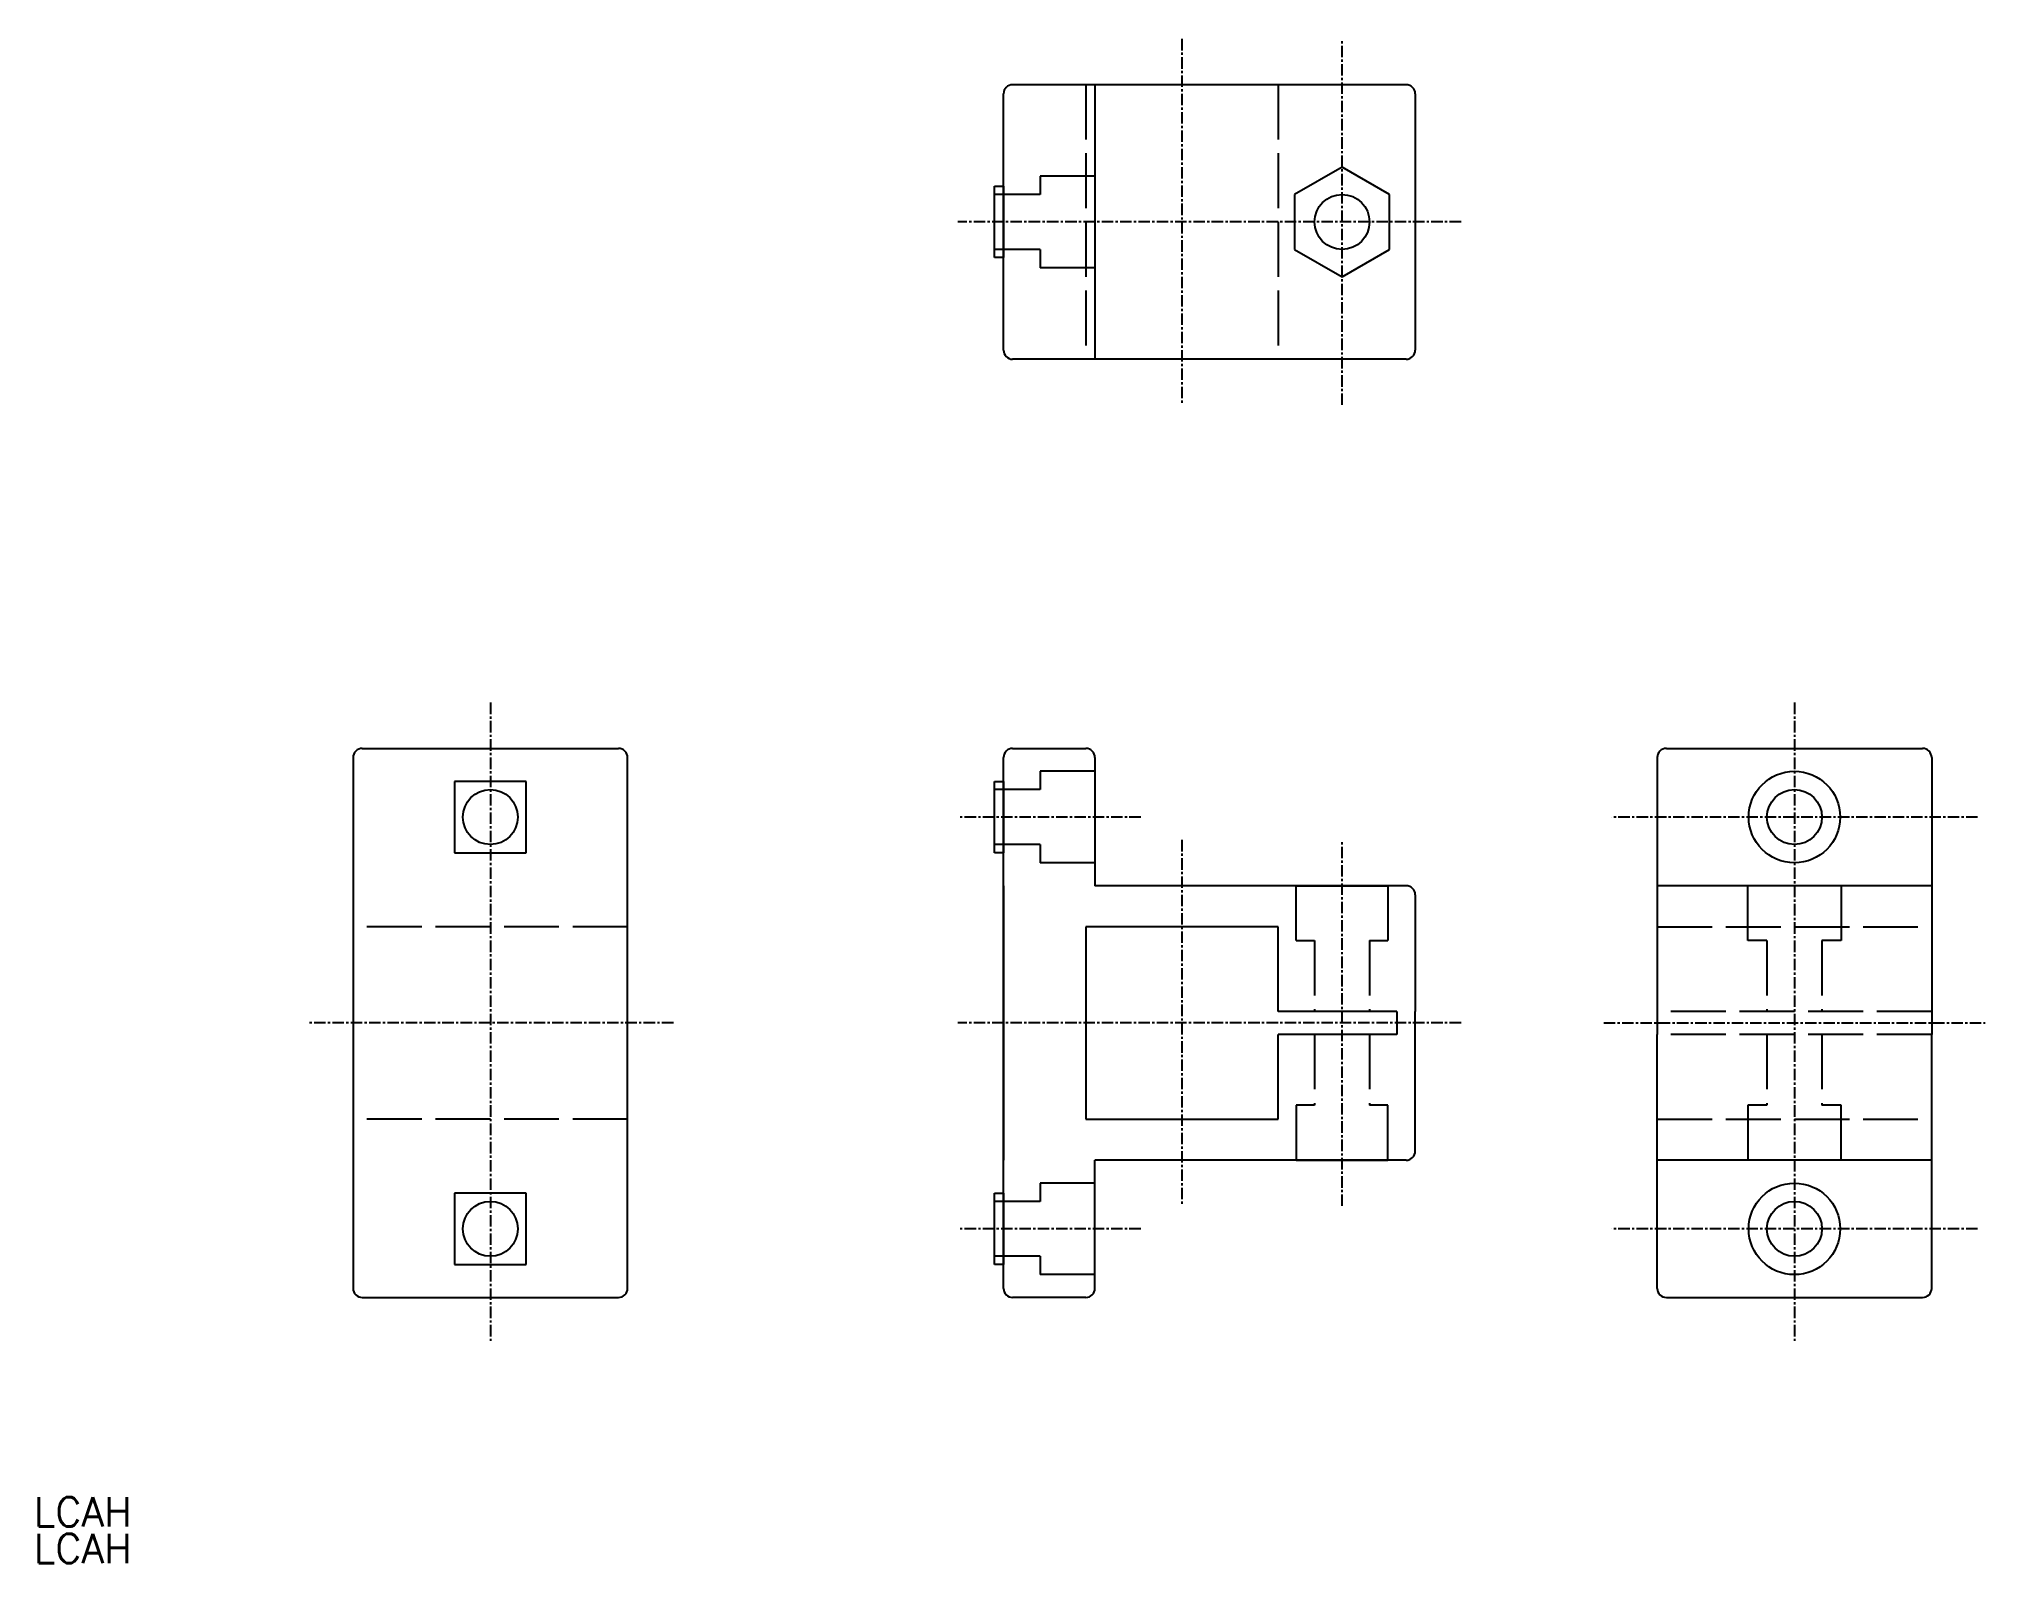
# Model space of a CAD drawing. Extents: x -49 to 163, y -37 to 130.
import ezdxf

# ---------------------------------------------------------------- set-up
doc = ezdxf.new("R2010")
doc.units = 0
doc.linetypes.add('CENTER', pattern=[2, 1.25, -0.25, 0.25, -0.25])
doc.linetypes.add('DASHED', pattern=[7.5, 6, -1.5])
doc.layers.get('0').update_dxf_attribs({"linetype": 'CONTINUOUS'})
doc.layers.add('CENTER', color=1, linetype='CONTINUOUS')
doc.styles.get("Standard").update_dxf_attribs({"font": 'txt.shx', "bigfont": 'extfont2.shx'})

msp = doc.modelspace()

# ---------------------------------------------------------------- linework, layer by layer
at = {"linetype": 'CONTINUOUS'}
for p, q in [((56.08, 96.03), (56.08, 124.03)), ((100.08, 125.03), (57.08, 125.03)), ((101.08, 124.03), (101.08, 96.03)), ((93.08, 116.03), (87.88, 113.03)), ((98.27, 113.03), (93.08, 116.03)), ((55.08, 106.13), (55.08, 113.93)), ((55.08, 113.93), (56.08, 113.93)), ((56.08, 113.93), (56.08, 106.13)), ((87.88, 113.03), (87.88, 107.03)), ((98.27, 107.03), (98.27, 113.03)), ((87.88, 107.03), (93.08, 104.03)), ((93.08, 104.03), (98.27, 107.03)), ((56.08, 106.13), (55.08, 106.13)), ((100.08, 95.03), (57.08, 95.03)), ((-15, 51.5), (-15, -6.5)), ((-14, 52.5), (14, 52.5)), ((15, -6.5), (15, 51.5)), ((56.08, -6.5), (56.08, 51.5)), ((57.08, 52.5), (65.08, 52.5)), ((66.08, 51.5), (66.08, 37.5)), ((127.52, 51.5), (127.52, 21.25)), ((128.52, 52.5), (156.52, 52.5)), ((157.52, 51.5), (157.52, 21.25)), ((-3.9, 48.9), (-3.9, 41.1)), ((3.9, 48.9), (-3.9, 48.9)), ((3.9, 41.1), (3.9, 48.9)), ((55.08, 41.1), (55.08, 48.9)), ((55.08, 48.9), (56.08, 48.9)), ((56.08, 48.9), (56.08, 41.1)), ((-3.9, 41.1), (3.9, 41.1)), ((56.08, 41.1), (55.08, 41.1)), ((56.08, 37.5), (56.08, 7.5)), ((100.08, 37.5), (66.08, 37.5)), ((88.08, 37.5), (98.08, 37.5)), ((101.08, 36.5), (101.08, 23.75)), ((157.52, 37.5), (127.52, 37.5)), ((65.08, 33), (65.08, 12)), ((86.08, 33), (65.08, 33)), ((86.08, 23.75), (86.08, 33)), ((99.08, 23.75), (86.08, 23.75)), ((99.08, 23.75), (99.08, 21.25)), ((101.08, 8.5), (101.08, 23.75)), ((86.08, 12), (86.08, 21.25)), ((99.08, 21.25), (86.08, 21.25)), ((127.52, -6.5), (127.52, 21.25)), ((157.52, -6.5), (157.52, 21.25)), ((65.08, 12), (86.08, 12)), ((100.08, 7.5), (66.08, 7.5)), ((66.08, -6.5), (66.08, 7.5)), ((76.08, 7.5), (71.08, 7.5)), ((97.28, 7.5), (87.08, 7.5)), ((88.08, 7.5), (98.08, 7.5)), ((99.58, 7.5), (89.38, 7.5)), ((157.52, 7.5), (127.52, 7.5)), ((-3.9, 3.9), (-3.9, -3.9)), ((3.9, 3.9), (-3.9, 3.9)), ((3.9, -3.9), (3.9, 3.9)), ((55.08, -3.9), (55.08, 3.9)), ((55.08, 3.9), (56.08, 3.9)), ((56.08, 3.9), (56.08, -3.9)), ((-3.9, -3.9), (3.9, -3.9)), ((56.08, -3.9), (55.08, -3.9)), ((-14, -7.5), (14, -7.5)), ((65.08, -7.5), (57.08, -7.5)), ((128.52, -7.5), (156.52, -7.5))]:
    msp.add_line(p, q, dxfattribs=at)
at = {"color": 3, "linetype": 'DASHED'}
for p, q in [((65.08, 125.03), (65.08, 95.03)), ((86.08, 125.03), (86.08, 95.03)), ((60.08, 115.03), (60.08, 113.03)), ((66.08, 115.03), (60.08, 115.03)), ((66.08, 115.03), (66.08, 105.03)), ((60.08, 113.03), (55.08, 113.03)), ((60.08, 107.03), (55.08, 107.03)), ((60.08, 107.03), (60.08, 105.03)), ((66.08, 105.03), (60.08, 105.03)), ((60.08, 50), (60.08, 48)), ((66.08, 50), (60.08, 50)), ((60.08, 48), (55.08, 48)), ((60.08, 42), (55.08, 42)), ((60.08, 42), (60.08, 40)), ((66.08, 40), (60.08, 40)), ((88.08, 31.5), (88.08, 37.5)), ((98.08, 37.5), (98.08, 31.5)), ((137.42, 31.5), (137.42, 37.5)), ((147.62, 37.5), (147.62, 31.5)), ((15, 33), (-15, 33)), ((127.52, 33), (157.52, 33)), ((88.08, 31.5), (90.08, 31.5)), ((90.08, 31.5), (90.08, 23.75)), ((96.08, 31.5), (96.08, 23.75)), ((96.08, 31.5), (98.08, 31.5)), ((139.52, 31.5), (137.42, 31.5)), ((139.52, 31.5), (139.52, 23.75)), ((145.52, 31.5), (145.52, 23.75)), ((147.62, 31.5), (145.52, 31.5)), ((157.52, 23.75), (127.52, 23.75)), ((90.08, 21.25), (90.08, 13.5)), ((96.08, 21.25), (96.08, 13.5)), ((157.52, 21.25), (127.52, 21.25)), ((139.52, 21.25), (139.52, 13.5)), ((145.52, 21.25), (145.52, 13.5)), ((88.08, 13.5), (88.08, 7.5)), ((90.08, 13.5), (88.08, 13.5)), ((98.08, 13.5), (96.08, 13.5)), ((98.08, 7.5), (98.08, 13.5)), ((137.42, 13.5), (137.42, 7.5)), ((139.52, 13.5), (137.42, 13.5)), ((147.62, 13.5), (145.52, 13.5)), ((147.62, 7.5), (147.62, 13.5)), ((15, 12), (-15, 12)), ((127.52, 12), (157.52, 12)), ((60.08, 5), (60.08, 3)), ((66.08, 5), (60.08, 5)), ((60.08, 3), (55.08, 3)), ((60.08, -3), (55.08, -3)), ((60.08, -3), (60.08, -5)), ((66.08, -5), (60.08, -5))]:
    msp.add_line(p, q, dxfattribs=at)
at = {"color": 7, "linetype": 'CONTINUOUS'}
msp.add_line((66.08, 125.03), (66.08, 95.03), dxfattribs=at)
at = {"linetype": 'CONTINUOUS'}
for centre, radius in [((93.08, 110.03), 3), ((142.52, 45), 5), ((0, 45), 3), ((142.52, 45), 3), ((142.52, 0), 5), ((0, 0), 3), ((142.52, 0), 3)]:
    msp.add_circle(centre, radius, dxfattribs=at)
for centre, start, end in [((57.08, 124.03), 90, 180), ((100.08, 124.03), 0, 90), ((57.08, 96.03), 180, 270), ((100.08, 96.03), 270, 0), ((-14, 51.5), 90, 180), ((14, 51.5), 0, 90), ((57.08, 51.5), 90, 180), ((65.08, 51.5), 0, 90), ((128.52, 51.5), 90, 180), ((156.52, 51.5), 0, 90), ((100.08, 36.5), 0, 90), ((100.08, 8.5), 270, 0), ((-14, -6.5), 180, 270), ((14, -6.5), 270, 0), ((57.08, -6.5), 180, 270), ((65.08, -6.5), 270, 0), ((128.52, -6.5), 180, 270), ((156.52, -6.5), 270, 0)]:
    msp.add_arc(centre, 1, start, end, dxfattribs=at)
at = {"layer": 'CENTER', "color": 1, "linetype": 'CENTER'}
for p, q in [((75.58, 130.03), (75.58, 90.03)), ((93.08, 90.03), (93.08, 130.03)), ((106.08, 110.03), (51.08, 110.03)), ((0, 57.5), (0, -12.5)), ((142.52, 57.5), (142.52, -12.5)), ((71.08, 45), (51.08, 45)), ((162.52, 45), (122.52, 45)), ((75.58, 42.5), (75.58, 2.5)), ((93.08, 2.5), (93.08, 42.5)), ((20, 22.5), (-20, 22.5)), ((106.08, 22.5), (51.08, 22.5)), ((121.68, 22.5), (163.35, 22.5)), ((71.08, 0), (51.08, 0)), ((162.52, 0), (122.52, 0))]:
    msp.add_line(p, q, dxfattribs=at)

# ---------------------------------------------------------------- texts
at = {"color": 7, "linetype": 'CONTINUOUS'}
for p in [(-49.88, -32.52), (-49.88, -36.52)]:
    msp.add_text('LCAH', height=3.2, dxfattribs=at).set_placement(p)

doc.saveas('drawing.dxf')
